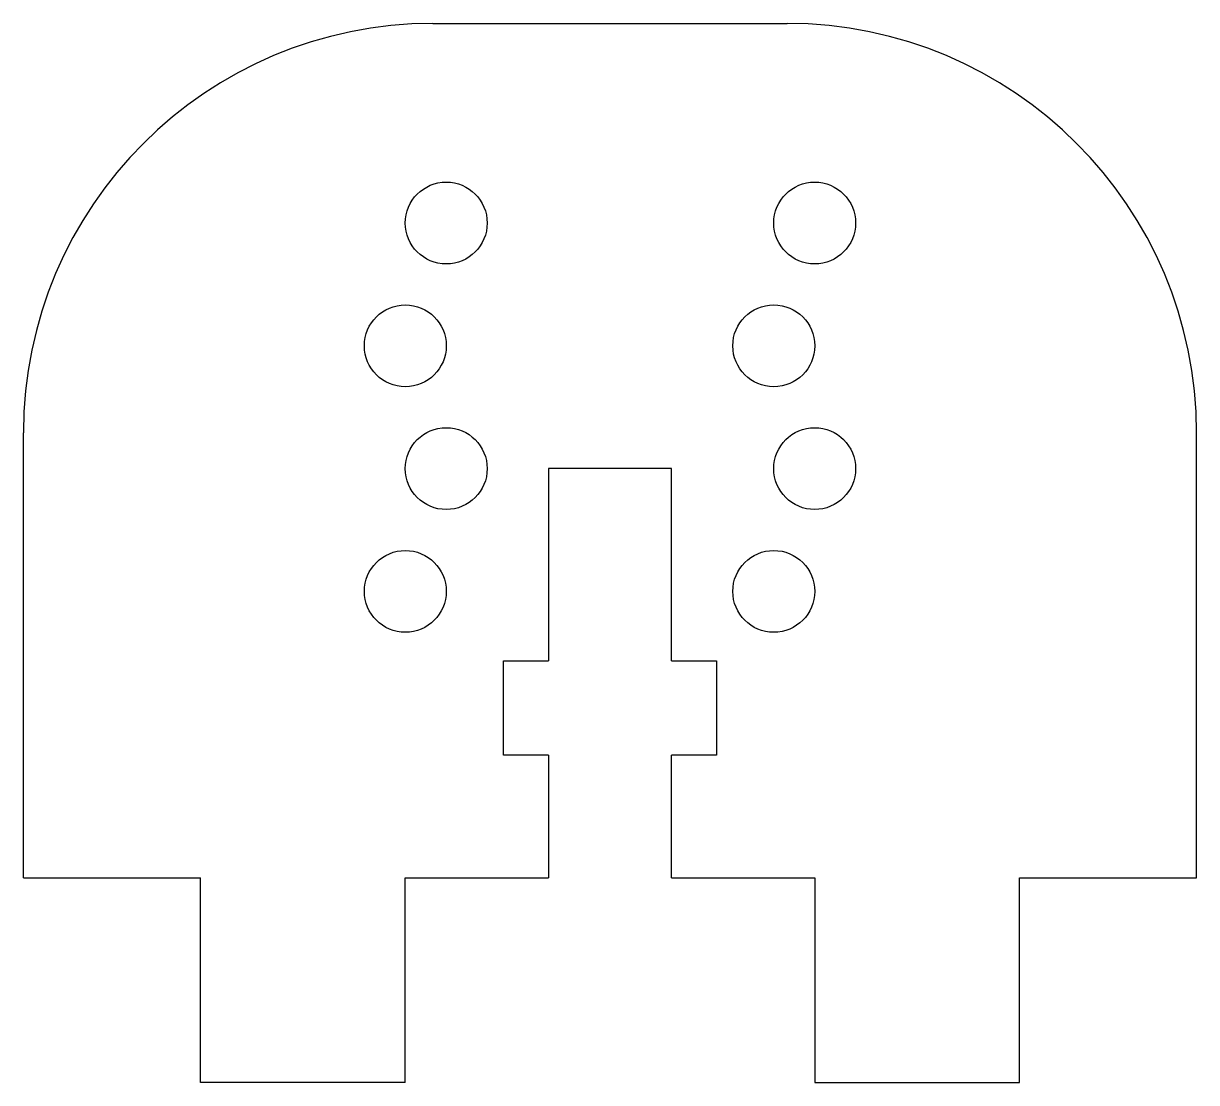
# Model space of a CAD drawing. Header units: millimetres. Extents: x -14.3 to 14.3, y -15.4 to 10.4.
import ezdxf

# ---------------------------------------------------------------- set-up
doc = ezdxf.new("R2010")
doc.units = ezdxf.units.MM

msp = doc.modelspace()

# ---------------------------------------------------------------- linework, layer by layer
at = {"color": 7, "linetype": 'Continuous', "lineweight": 25}
for p, q in [((-4.327, 10.438), (4.327, 10.438)), ((-14.327, -10.438), (-14.327, 0.438)), ((14.327, -10.438), (14.327, 0.438)), ((-1.5, -0.438), (-1.5, -5.138)), ((1.5, -0.438), (-1.5, -0.438)), ((1.5, -5.138), (1.5, -0.438)), ((-2.6, -7.438), (-2.6, -5.138)), ((-2.6, -5.138), (-1.5, -5.138)), ((1.5, -5.138), (2.6, -5.138)), ((2.6, -5.138), (2.6, -7.438)), ((-1.5, -7.438), (-2.6, -7.438)), ((-1.5, -7.438), (-1.5, -10.438)), ((2.6, -7.438), (1.5, -7.438)), ((1.5, -10.438), (1.5, -7.438)), ((-14.327, -10.438), (-10, -10.438)), ((-10, -15.438), (-10, -10.438)), ((-5, -15.438), (-5, -10.438)), ((-5, -10.438), (-1.5, -10.438)), ((1.5, -10.438), (5, -10.438)), ((5, -10.438), (5, -15.438)), ((10, -15.438), (10, -10.438)), ((10, -10.438), (14.327, -10.438)), ((-5, -15.438), (-10, -15.438)), ((5, -15.438), (10, -15.438))]:
    msp.add_line(p, q, dxfattribs=at)
for centre in [(-4, 5.562), (5, 5.562), (-5, 2.562), (4, 2.562), (-4, -0.438), (5, -0.438), (-5, -3.438), (4, -3.438)]:
    msp.add_circle(centre, 1, dxfattribs=at)
for centre, start, end in [((-4.327, 0.438), 90, 180), ((4.327, 0.438), 0, 90)]:
    msp.add_arc(centre, 10, start, end, dxfattribs=at)

doc.saveas('drawing.dxf')
